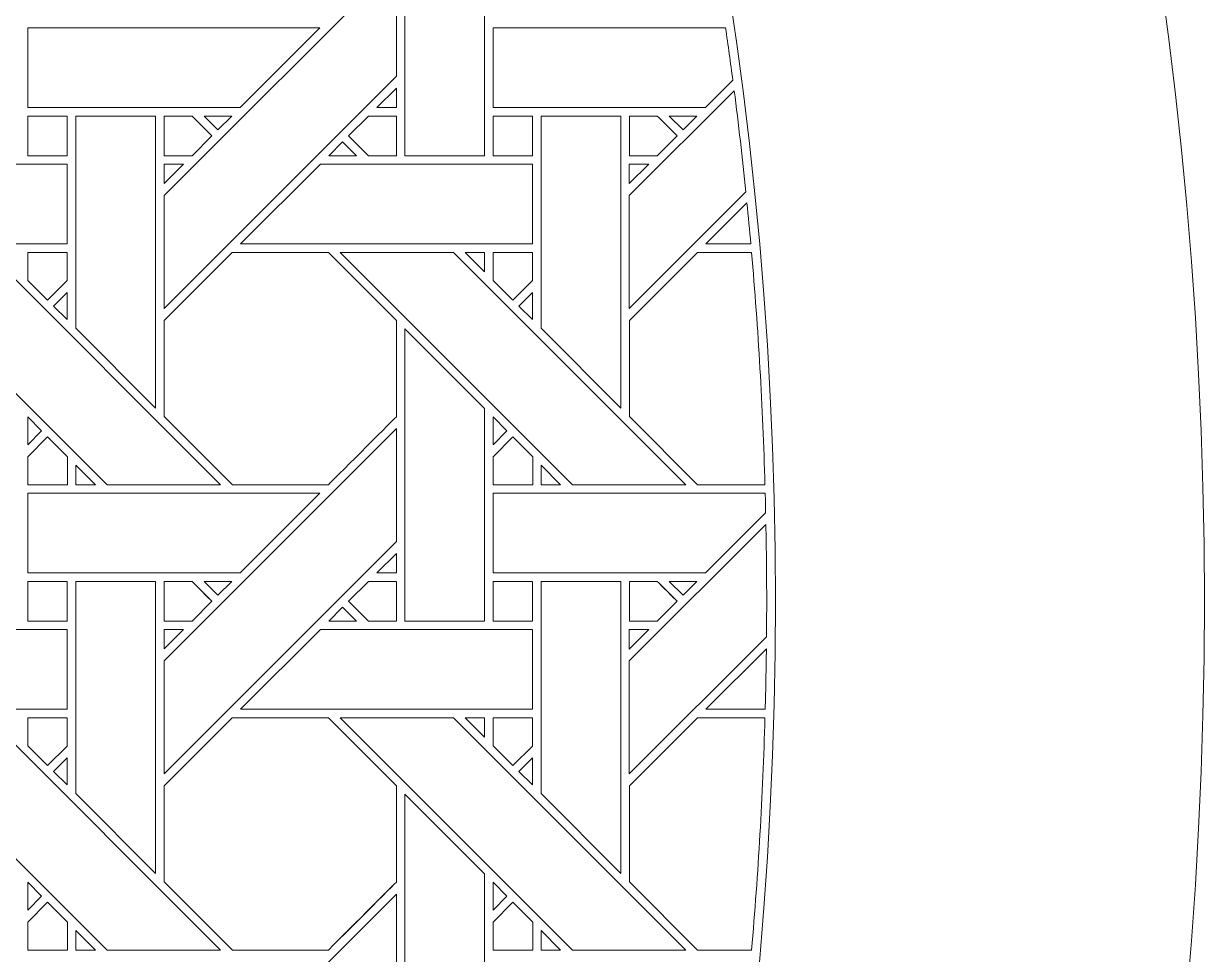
# Model space of a CAD drawing. Header units: inches. Extents: x 3.4 to 21.4, y 0.1 to 18.1.
# Drawn here: x 18.975 to 21.383, y 8.375 to 10.272 of the extents above; entities that cross this region are included whole.
import ezdxf

# ---------------------------------------------------------------- set-up
doc = ezdxf.new("R2010")
doc.units = ezdxf.units.IN
doc.header["$MEASUREMENT"] = 0
doc.layers.add('Design', color=7, linetype='Continuous', lineweight=0)

msp = doc.modelspace()

# ---------------------------------------------------------------- linework, layer by layer
at = {"layer": 'Design'}
for points, knots in [([(12.3829, 18.0948), (7.4123, 18.0948), (3.3829, 14.0653), (3.3829, 9.0948), (3.3829, 4.1242), (7.4123, 0.0948), (12.3829, 0.0948), (17.3534, 0.0948), (21.3829, 4.1242), (21.3829, 9.0948), (21.3829, 14.0653), (17.3534, 18.0948), (12.3829, 18.0948)], [0, 0, 0, 0, 1, 1, 1, 2, 2, 2, 3, 3, 3, 4, 4, 4, 4]), ([(12.3829, 17.2202), (7.8953, 17.2202), (4.2574, 13.5823), (4.2574, 9.0948), (4.2574, 4.6072), (7.8953, 0.9693), (12.3829, 0.9693), (16.8704, 0.9693), (20.5083, 4.6072), (20.5083, 9.0948), (20.5083, 13.5823), (16.8704, 17.2202), (12.3829, 17.2202)], [0, 0, 0, 0, 1, 1, 1, 2, 2, 2, 3, 3, 3, 4, 4, 4, 4]), ([(19.9151, 10.0031), (19.9151, 10.0031), (19.7523, 10.0031), (19.7523, 10.0031), (19.7523, 10.0031), (19.7523, 10.599), (19.7523, 10.599), (19.7523, 10.599), (19.9151, 10.4368), (19.9151, 10.4368), (19.9151, 10.4368), (19.9151, 10.0031), (19.9151, 10.0031)], [0, 0, 0, 0, 1, 1, 1, 2, 2, 2, 3, 3, 3, 4, 4, 4, 4]), ([(19.2615, 9.6917), (19.2615, 9.6917), (19.2615, 9.9218), (19.2615, 9.9218), (19.2615, 9.9218), (19.7352, 10.3954), (19.7352, 10.3954), (19.7352, 10.3954), (19.7352, 10.1654), (19.7352, 10.1654), (19.7352, 10.1654), (19.2615, 9.6917), (19.2615, 9.6917)], [0, 0, 0, 0, 1, 1, 1, 2, 2, 2, 3, 3, 3, 4, 4, 4, 4]), ([(18.9836, 10.1012), (18.9836, 10.1012), (18.9836, 10.2639), (18.9836, 10.2639), (18.9836, 10.2639), (19.5793, 10.2639), (19.5793, 10.2639), (19.5793, 10.2639), (19.4166, 10.1012), (19.4166, 10.1012), (19.4166, 10.1012), (18.9836, 10.1012), (18.9836, 10.1012)], [0, 0, 0, 0, 1, 1, 1, 2, 2, 2, 3, 3, 3, 4, 4, 4, 4]), ([(20.4212, 10.1571), (20.4212, 10.1571), (20.3653, 10.1012), (20.3653, 10.1012), (20.3653, 10.1012), (19.9324, 10.1012), (19.9324, 10.1012), (19.9324, 10.1012), (19.9324, 10.2639), (19.9324, 10.2639), (19.9324, 10.2639), (20.4065, 10.2639), (20.4065, 10.2639), (20.4116, 10.2284), (20.4166, 10.1928), (20.4212, 10.1571)], [0, 0, 0, 0, 1, 1, 1, 2, 2, 2, 3, 3, 3, 4, 4, 4, 5, 5, 5, 5]), ([(19.7352, 10.141), (19.7352, 10.141), (19.7352, 10.1012), (19.7352, 10.1012), (19.7352, 10.1012), (19.6954, 10.1012), (19.6954, 10.1012), (19.6954, 10.1012), (19.7352, 10.141), (19.7352, 10.141)], [0, 0, 0, 0, 1, 1, 1, 2, 2, 2, 3, 3, 3, 3]), ([(20.4479, 9.9294), (20.4479, 9.9294), (20.2102, 9.6917), (20.2102, 9.6917), (20.2102, 9.6917), (20.2102, 9.9218), (20.2102, 9.9218), (20.2102, 9.9218), (20.4241, 10.1357), (20.4241, 10.1357), (20.4329, 10.0671), (20.4408, 9.9984), (20.4479, 9.9294)], [0, 0, 0, 0, 1, 1, 1, 2, 2, 2, 3, 3, 3, 4, 4, 4, 4]), ([(19.0639, 10.0031), (19.0639, 10.0031), (18.9837, 10.0031), (18.9837, 10.0031), (18.9837, 10.0031), (18.9837, 10.0839), (18.9837, 10.0839), (18.9837, 10.0839), (19.0639, 10.0839), (19.0639, 10.0839), (19.0639, 10.0839), (19.0639, 10.0031), (19.0639, 10.0031)], [0, 0, 0, 0, 1, 1, 1, 2, 2, 2, 3, 3, 3, 4, 4, 4, 4]), ([(18.9837, 10.0031), (18.9837, 10.0031), (18.9837, 10.0839), (18.9837, 10.0839), (18.9837, 10.0839), (19.0639, 10.0839), (19.0639, 10.0839), (19.0639, 10.0839), (19.0639, 10.0031), (19.0639, 10.0031), (19.0639, 10.0031), (18.9837, 10.0031), (18.9837, 10.0031)], [0, 0, 0, 0, 1, 1, 1, 2, 2, 2, 3, 3, 3, 4, 4, 4, 4]), ([(19.2443, 9.4888), (19.2443, 9.4888), (19.0814, 9.6517), (19.0814, 9.6517), (19.0814, 9.6517), (19.0814, 10.0839), (19.0814, 10.0839), (19.0814, 10.0839), (19.2443, 10.0839), (19.2443, 10.0839), (19.2443, 10.0839), (19.2443, 9.4888), (19.2443, 9.4888)], [0, 0, 0, 0, 1, 1, 1, 2, 2, 2, 3, 3, 3, 4, 4, 4, 4]), ([(19.3186, 10.0839), (19.3237, 10.0788), (19.3545, 10.048), (19.3589, 10.0436), (19.3589, 10.0436), (19.3185, 10.0032), (19.3185, 10.0032), (19.3185, 10.0032), (19.2615, 10.0032), (19.2615, 10.0032), (19.2615, 10.0032), (19.2615, 10.0839), (19.2615, 10.0839), (19.2615, 10.0839), (19.3186, 10.0839), (19.3186, 10.0839)], [0, 0, 0, 0, 1, 1, 1, 2, 2, 2, 3, 3, 3, 4, 4, 4, 5, 5, 5, 5]), ([(19.2615, 10.0032), (19.2615, 10.0032), (19.2615, 10.0839), (19.2615, 10.0839), (19.2615, 10.0839), (19.3186, 10.0839), (19.3186, 10.0839), (19.3238, 10.0787), (19.3546, 10.0479), (19.3589, 10.0436), (19.3589, 10.0436), (19.3185, 10.0032), (19.3185, 10.0032), (19.3185, 10.0032), (19.2615, 10.0032), (19.2615, 10.0032)], [0, 0, 0, 0, 1, 1, 1, 2, 2, 2, 3, 3, 3, 4, 4, 4, 5, 5, 5, 5]), ([(19.3429, 10.0839), (19.3429, 10.0839), (19.3994, 10.0839), (19.3994, 10.0839), (19.3994, 10.0839), (19.3711, 10.0557), (19.3711, 10.0557), (19.3711, 10.0557), (19.3429, 10.0839), (19.3429, 10.0839)], [0, 0, 0, 0, 1, 1, 1, 2, 2, 2, 3, 3, 3, 3]), ([(19.6781, 10.0031), (19.6781, 10.0031), (19.6377, 10.0435), (19.6377, 10.0435), (19.6377, 10.0435), (19.6782, 10.084), (19.6782, 10.084), (19.6782, 10.084), (19.7352, 10.084), (19.7352, 10.084), (19.7352, 10.084), (19.7352, 10.0031), (19.7352, 10.0031), (19.7352, 10.0031), (19.6781, 10.0031), (19.6781, 10.0031)], [0, 0, 0, 0, 1, 1, 1, 2, 2, 2, 3, 3, 3, 4, 4, 4, 5, 5, 5, 5]), ([(19.6377, 10.0435), (19.6377, 10.0435), (19.6782, 10.084), (19.6782, 10.084), (19.6782, 10.084), (19.7352, 10.084), (19.7352, 10.084), (19.7352, 10.084), (19.7352, 10.0031), (19.7352, 10.0031), (19.7352, 10.0031), (19.6781, 10.0031), (19.6781, 10.0031), (19.6781, 10.0031), (19.6377, 10.0435), (19.6377, 10.0435)], [0, 0, 0, 0, 1, 1, 1, 2, 2, 2, 3, 3, 3, 4, 4, 4, 5, 5, 5, 5]), ([(19.9324, 10.0839), (19.9324, 10.0839), (20.0127, 10.0839), (20.0127, 10.0839), (20.0127, 10.0839), (20.0127, 10.0031), (20.0127, 10.0031), (20.0127, 10.0031), (19.9324, 10.0031), (19.9324, 10.0031), (19.9324, 10.0031), (19.9324, 10.0839), (19.9324, 10.0839)], [0, 0, 0, 0, 1, 1, 1, 2, 2, 2, 3, 3, 3, 4, 4, 4, 4]), ([(20.0127, 10.0031), (20.0127, 10.0031), (19.9324, 10.0031), (19.9324, 10.0031), (19.9324, 10.0031), (19.9324, 10.0839), (19.9324, 10.0839), (19.9324, 10.0839), (20.0127, 10.0839), (20.0127, 10.0839), (20.0127, 10.0839), (20.0127, 10.0031), (20.0127, 10.0031)], [0, 0, 0, 0, 1, 1, 1, 2, 2, 2, 3, 3, 3, 4, 4, 4, 4]), ([(20.0302, 9.6517), (20.0302, 9.6517), (20.0302, 10.0839), (20.0302, 10.0839), (20.0302, 10.0839), (20.1931, 10.0839), (20.1931, 10.0839), (20.1931, 10.0839), (20.1931, 9.4888), (20.1931, 9.4888), (20.1931, 9.4888), (20.0302, 9.6517), (20.0302, 9.6517)], [0, 0, 0, 0, 1, 1, 1, 2, 2, 2, 3, 3, 3, 4, 4, 4, 4]), ([(20.2103, 10.0839), (20.2103, 10.0839), (20.2673, 10.0839), (20.2673, 10.0839), (20.2725, 10.0788), (20.3032, 10.048), (20.3077, 10.0436), (20.3077, 10.0436), (20.2672, 10.0032), (20.2672, 10.0032), (20.2672, 10.0032), (20.2103, 10.0032), (20.2103, 10.0032), (20.2103, 10.0032), (20.2103, 10.0839), (20.2103, 10.0839)], [0, 0, 0, 0, 1, 1, 1, 2, 2, 2, 3, 3, 3, 4, 4, 4, 5, 5, 5, 5]), ([(20.3077, 10.0436), (20.3077, 10.0436), (20.2672, 10.0032), (20.2672, 10.0032), (20.2672, 10.0032), (20.2103, 10.0032), (20.2103, 10.0032), (20.2103, 10.0032), (20.2103, 10.0839), (20.2103, 10.0839), (20.2103, 10.0839), (20.2673, 10.0839), (20.2673, 10.0839), (20.2727, 10.0786), (20.3035, 10.0477), (20.3077, 10.0436)], [0, 0, 0, 0, 1, 1, 1, 2, 2, 2, 3, 3, 3, 4, 4, 4, 5, 5, 5, 5]), ([(20.2916, 10.0839), (20.2916, 10.0839), (20.3481, 10.0839), (20.3481, 10.0839), (20.3481, 10.0839), (20.3198, 10.0557), (20.3198, 10.0557), (20.3198, 10.0557), (20.2916, 10.0839), (20.2916, 10.0839)], [0, 0, 0, 0, 1, 1, 1, 2, 2, 2, 3, 3, 3, 3]), ([(19.6256, 10.0314), (19.6256, 10.0314), (19.6538, 10.0031), (19.6538, 10.0031), (19.6538, 10.0031), (19.5973, 10.0031), (19.5973, 10.0031), (19.5973, 10.0031), (19.6256, 10.0314), (19.6256, 10.0314)], [0, 0, 0, 0, 1, 1, 1, 2, 2, 2, 3, 3, 3, 3]), ([(19.0639, 9.986), (19.0639, 9.986), (19.0639, 9.8232), (19.0639, 9.8232), (19.0639, 9.8232), (18.4686, 9.8232), (18.4686, 9.8232), (18.4686, 9.8232), (18.6314, 9.986), (18.6314, 9.986), (18.6314, 9.986), (19.0639, 9.986), (19.0639, 9.986)], [0, 0, 0, 0, 1, 1, 1, 2, 2, 2, 3, 3, 3, 4, 4, 4, 4]), ([(19.3013, 9.986), (19.3013, 9.986), (19.2615, 9.9462), (19.2615, 9.9462), (19.2615, 9.9462), (19.2615, 9.986), (19.2615, 9.986), (19.2615, 9.986), (19.3013, 9.986), (19.3013, 9.986)], [0, 0, 0, 0, 1, 1, 1, 2, 2, 2, 3, 3, 3, 3]), ([(20.0126, 9.986), (20.0126, 9.986), (20.0126, 9.8232), (20.0126, 9.8232), (20.0126, 9.8232), (19.4173, 9.8232), (19.4173, 9.8232), (19.4173, 9.8232), (19.5802, 9.986), (19.5802, 9.986), (19.5802, 9.986), (20.0126, 9.986), (20.0126, 9.986)], [0, 0, 0, 0, 1, 1, 1, 2, 2, 2, 3, 3, 3, 4, 4, 4, 4]), ([(20.2501, 9.986), (20.2501, 9.986), (20.2102, 9.9462), (20.2102, 9.9462), (20.2102, 9.9462), (20.2102, 9.986), (20.2102, 9.986), (20.2102, 9.986), (20.2501, 9.986), (20.2501, 9.986)], [0, 0, 0, 0, 1, 1, 1, 2, 2, 2, 3, 3, 3, 3]), ([(20.458, 9.8232), (20.458, 9.8232), (20.3661, 9.8232), (20.3661, 9.8232), (20.3661, 9.8232), (20.45, 9.9072), (20.45, 9.9072), (20.4528, 9.8792), (20.4555, 9.8512), (20.458, 9.8232)], [0, 0, 0, 0, 1, 1, 1, 2, 2, 2, 3, 3, 3, 3]), ([(19.1455, 9.3324), (19.1455, 9.3324), (18.6719, 9.8061), (18.6719, 9.8061), (18.6719, 9.8061), (18.9029, 9.8061), (18.9029, 9.8061), (18.9029, 9.8061), (19.3765, 9.3324), (19.3765, 9.3324), (19.3765, 9.3324), (19.1455, 9.3324), (19.1455, 9.3324)], [0, 0, 0, 0, 1, 1, 1, 2, 2, 2, 3, 3, 3, 4, 4, 4, 4]), ([(19.0639, 9.8061), (19.0639, 9.8061), (19.0639, 9.7485), (19.0639, 9.7485), (19.0639, 9.7485), (19.024, 9.7085), (19.024, 9.7085), (19.024, 9.7085), (18.9837, 9.7489), (18.9837, 9.7489), (18.9837, 9.7489), (18.9837, 9.8061), (18.9837, 9.8061), (18.9837, 9.8061), (19.0639, 9.8061), (19.0639, 9.8061)], [0, 0, 0, 0, 1, 1, 1, 2, 2, 2, 3, 3, 3, 4, 4, 4, 5, 5, 5, 5]), ([(19.024, 9.7085), (19.024, 9.7085), (18.9837, 9.7489), (18.9837, 9.7489), (18.9837, 9.7489), (18.9837, 9.8061), (18.9837, 9.8061), (18.9837, 9.8061), (19.0639, 9.8061), (19.0639, 9.8061), (19.0639, 9.8061), (19.0639, 9.7485), (19.0639, 9.7485), (19.0639, 9.7485), (19.024, 9.7085), (19.024, 9.7085)], [0, 0, 0, 0, 1, 1, 1, 2, 2, 2, 3, 3, 3, 4, 4, 4, 5, 5, 5, 5]), ([(19.4002, 9.8061), (19.4002, 9.8061), (19.5965, 9.8061), (19.5965, 9.8061), (19.5965, 9.8061), (19.7352, 9.6673), (19.7352, 9.6673), (19.7352, 9.6673), (19.7352, 9.4711), (19.7352, 9.4711), (19.7174, 9.4532), (19.6055, 9.3414), (19.5965, 9.3324), (19.5965, 9.3324), (19.4008, 9.3324), (19.4008, 9.3324), (19.4008, 9.3324), (19.2615, 9.4717), (19.2615, 9.4717), (19.2615, 9.4717), (19.2615, 9.6673), (19.2615, 9.6673), (19.2615, 9.6673), (19.4002, 9.8061), (19.4002, 9.8061)], [0, 0, 0, 0, 1, 1, 1, 2, 2, 2, 3, 3, 3, 4, 4, 4, 5, 5, 5, 6, 6, 6, 7, 7, 7, 8, 8, 8, 8]), ([(19.7352, 9.4711), (19.7174, 9.4532), (19.6055, 9.3414), (19.5965, 9.3324), (19.5965, 9.3324), (19.4008, 9.3324), (19.4008, 9.3324), (19.4008, 9.3324), (19.2615, 9.4717), (19.2615, 9.4717), (19.2615, 9.4717), (19.2615, 9.6673), (19.2615, 9.6673), (19.2615, 9.6673), (19.4002, 9.8061), (19.4002, 9.8061), (19.4002, 9.8061), (19.5965, 9.8061), (19.5965, 9.8061), (19.5965, 9.8061), (19.7352, 9.6673), (19.7352, 9.6673), (19.7352, 9.6673), (19.7352, 9.4711), (19.7352, 9.4711)], [0, 0, 0, 0, 1, 1, 1, 2, 2, 2, 3, 3, 3, 4, 4, 4, 5, 5, 5, 6, 6, 6, 7, 7, 7, 8, 8, 8, 8]), ([(20.3252, 9.3324), (20.3252, 9.3324), (20.0942, 9.3324), (20.0942, 9.3324), (20.0942, 9.3324), (19.6206, 9.8061), (19.6206, 9.8061), (19.6206, 9.8061), (19.8516, 9.8061), (19.8516, 9.8061), (19.8516, 9.8061), (20.3252, 9.3324), (20.3252, 9.3324)], [0, 0, 0, 0, 1, 1, 1, 2, 2, 2, 3, 3, 3, 4, 4, 4, 4]), ([(19.8757, 9.8061), (19.8757, 9.8061), (19.9151, 9.8061), (19.9151, 9.8061), (19.9151, 9.8061), (19.9151, 9.7662), (19.9151, 9.7662), (19.9151, 9.7662), (19.8757, 9.8061), (19.8757, 9.8061)], [0, 0, 0, 0, 1, 1, 1, 2, 2, 2, 3, 3, 3, 3]), ([(20.0127, 9.8061), (20.0127, 9.8061), (20.0127, 9.7485), (20.0127, 9.7485), (20.0127, 9.7485), (19.9727, 9.7085), (19.9727, 9.7085), (19.9727, 9.7085), (19.9324, 9.7489), (19.9324, 9.7489), (19.9324, 9.7489), (19.9324, 9.8061), (19.9324, 9.8061), (19.9324, 9.8061), (20.0127, 9.8061), (20.0127, 9.8061)], [0, 0, 0, 0, 1, 1, 1, 2, 2, 2, 3, 3, 3, 4, 4, 4, 5, 5, 5, 5]), ([(19.9727, 9.7085), (19.9727, 9.7085), (19.9324, 9.7489), (19.9324, 9.7489), (19.9324, 9.7489), (19.9324, 9.8061), (19.9324, 9.8061), (19.9324, 9.8061), (20.0127, 9.8061), (20.0127, 9.8061), (20.0127, 9.8061), (20.0127, 9.7485), (20.0127, 9.7485), (20.0127, 9.7485), (19.9727, 9.7085), (19.9727, 9.7085)], [0, 0, 0, 0, 1, 1, 1, 2, 2, 2, 3, 3, 3, 4, 4, 4, 5, 5, 5, 5]), ([(20.3495, 9.3324), (20.3495, 9.3324), (20.2103, 9.4717), (20.2103, 9.4717), (20.2103, 9.4717), (20.2103, 9.6673), (20.2103, 9.6673), (20.2103, 9.6673), (20.349, 9.8061), (20.349, 9.8061), (20.349, 9.8061), (20.4595, 9.8061), (20.4595, 9.8061), (20.4731, 9.6494), (20.4822, 9.4915), (20.4868, 9.3324), (20.4868, 9.3324), (20.3495, 9.3324), (20.3495, 9.3324)], [0, 0, 0, 0, 1, 1, 1, 2, 2, 2, 3, 3, 3, 4, 4, 4, 5, 5, 5, 6, 6, 6, 6]), ([(20.4868, 9.3324), (20.4868, 9.3324), (20.3495, 9.3324), (20.3495, 9.3324), (20.3495, 9.3324), (20.2103, 9.4717), (20.2103, 9.4717), (20.2103, 9.4717), (20.2103, 9.6673), (20.2103, 9.6673), (20.2103, 9.6673), (20.349, 9.8061), (20.349, 9.8061), (20.349, 9.8061), (20.4595, 9.8061), (20.4595, 9.8061), (20.4731, 9.6494), (20.4822, 9.4915), (20.4868, 9.3324)], [0, 0, 0, 0, 1, 1, 1, 2, 2, 2, 3, 3, 3, 4, 4, 4, 5, 5, 5, 6, 6, 6, 6]), ([(19.0639, 9.7242), (19.0639, 9.7242), (19.0639, 9.6691), (19.0639, 9.6691), (19.0639, 9.6691), (19.0361, 9.6964), (19.0361, 9.6964), (19.0361, 9.6964), (19.0639, 9.7242), (19.0639, 9.7242)], [0, 0, 0, 0, 1, 1, 1, 2, 2, 2, 3, 3, 3, 3]), ([(20.0126, 9.7242), (20.0126, 9.7242), (20.0126, 9.6691), (20.0126, 9.6691), (20.0126, 9.6691), (19.9848, 9.6964), (19.9848, 9.6964), (19.9848, 9.6964), (20.0126, 9.7242), (20.0126, 9.7242)], [0, 0, 0, 0, 1, 1, 1, 2, 2, 2, 3, 3, 3, 3]), ([(19.9151, 9.0544), (19.9151, 9.0544), (19.7523, 9.0544), (19.7523, 9.0544), (19.7523, 9.0544), (19.7523, 9.6503), (19.7523, 9.6503), (19.7523, 9.6503), (19.9151, 9.4881), (19.9151, 9.4881), (19.9151, 9.4881), (19.9151, 9.0544), (19.9151, 9.0544)], [0, 0, 0, 0, 1, 1, 1, 2, 2, 2, 3, 3, 3, 4, 4, 4, 4]), ([(18.9836, 9.4138), (18.9836, 9.4138), (18.9836, 9.4706), (18.9836, 9.4706), (18.9836, 9.4706), (19.0118, 9.442), (19.0118, 9.442), (19.0118, 9.442), (18.9836, 9.4138), (18.9836, 9.4138)], [0, 0, 0, 0, 1, 1, 1, 2, 2, 2, 3, 3, 3, 3]), ([(19.9324, 9.4138), (19.9324, 9.4138), (19.9324, 9.4706), (19.9324, 9.4706), (19.9324, 9.4706), (19.9605, 9.442), (19.9605, 9.442), (19.9605, 9.442), (19.9324, 9.4138), (19.9324, 9.4138)], [0, 0, 0, 0, 1, 1, 1, 2, 2, 2, 3, 3, 3, 3]), ([(19.2615, 8.9731), (19.2615, 8.9731), (19.7352, 9.4467), (19.7352, 9.4467), (19.7352, 9.4467), (19.7352, 9.2166), (19.7352, 9.2166), (19.7352, 9.2166), (19.2615, 8.743), (19.2615, 8.743), (19.2615, 8.743), (19.2615, 8.9731), (19.2615, 8.9731)], [0, 0, 0, 0, 1, 1, 1, 2, 2, 2, 3, 3, 3, 4, 4, 4, 4]), ([(18.9837, 9.3322), (18.9837, 9.3322), (18.9837, 9.3895), (18.9837, 9.3895), (18.9837, 9.3895), (19.024, 9.4298), (19.024, 9.4298), (19.024, 9.4298), (19.0643, 9.3895), (19.0643, 9.3895), (19.0643, 9.3895), (19.0643, 9.3322), (19.0643, 9.3322), (19.0643, 9.3322), (18.9837, 9.3322), (18.9837, 9.3322)], [0, 0, 0, 0, 1, 1, 1, 2, 2, 2, 3, 3, 3, 4, 4, 4, 5, 5, 5, 5]), ([(19.024, 9.4298), (19.024, 9.4298), (19.0643, 9.3895), (19.0643, 9.3895), (19.0643, 9.3895), (19.0643, 9.3322), (19.0643, 9.3322), (19.0643, 9.3322), (18.9837, 9.3322), (18.9837, 9.3322), (18.9837, 9.3322), (18.9837, 9.3895), (18.9837, 9.3895), (18.9837, 9.3895), (19.024, 9.4298), (19.024, 9.4298)], [0, 0, 0, 0, 1, 1, 1, 2, 2, 2, 3, 3, 3, 4, 4, 4, 5, 5, 5, 5]), ([(19.9324, 9.3322), (19.9324, 9.3322), (19.9324, 9.3895), (19.9324, 9.3895), (19.9324, 9.3895), (19.9727, 9.4298), (19.9727, 9.4298), (19.9727, 9.4298), (20.0131, 9.3895), (20.0131, 9.3895), (20.0131, 9.3895), (20.0131, 9.3322), (20.0131, 9.3322), (20.0131, 9.3322), (19.9324, 9.3322), (19.9324, 9.3322)], [0, 0, 0, 0, 1, 1, 1, 2, 2, 2, 3, 3, 3, 4, 4, 4, 5, 5, 5, 5]), ([(19.9324, 9.3895), (19.9324, 9.3895), (19.9727, 9.4298), (19.9727, 9.4298), (19.9727, 9.4298), (20.0131, 9.3895), (20.0131, 9.3895), (20.0131, 9.3895), (20.0131, 9.3322), (20.0131, 9.3322), (20.0131, 9.3322), (19.9324, 9.3322), (19.9324, 9.3322), (19.9324, 9.3322), (19.9324, 9.3895), (19.9324, 9.3895)], [0, 0, 0, 0, 1, 1, 1, 2, 2, 2, 3, 3, 3, 4, 4, 4, 5, 5, 5, 5]), ([(19.0815, 9.3324), (19.0815, 9.3324), (19.0815, 9.3722), (19.0815, 9.3722), (19.0815, 9.3722), (19.1213, 9.3324), (19.1213, 9.3324), (19.1213, 9.3324), (19.0815, 9.3324), (19.0815, 9.3324)], [0, 0, 0, 0, 1, 1, 1, 2, 2, 2, 3, 3, 3, 3]), ([(20.07, 9.3324), (20.07, 9.3324), (20.0303, 9.3324), (20.0303, 9.3324), (20.0303, 9.3324), (20.0303, 9.3722), (20.0303, 9.3722), (20.0303, 9.3722), (20.07, 9.3324), (20.07, 9.3324)], [0, 0, 0, 0, 1, 1, 1, 2, 2, 2, 3, 3, 3, 3]), ([(18.9836, 9.1525), (18.9836, 9.1525), (18.9836, 9.3152), (18.9836, 9.3152), (18.9836, 9.3152), (19.5793, 9.3152), (19.5793, 9.3152), (19.5793, 9.3152), (19.4166, 9.1525), (19.4166, 9.1525), (19.4166, 9.1525), (18.9836, 9.1525), (18.9836, 9.1525)], [0, 0, 0, 0, 1, 1, 1, 2, 2, 2, 3, 3, 3, 4, 4, 4, 4]), ([(20.4882, 9.2753), (20.4882, 9.2753), (20.3653, 9.1525), (20.3653, 9.1525), (20.3653, 9.1525), (19.9324, 9.1525), (19.9324, 9.1525), (19.9324, 9.1525), (19.9324, 9.3152), (19.9324, 9.3152), (19.9324, 9.3152), (20.4873, 9.3152), (20.4873, 9.3152), (20.4877, 9.3019), (20.4879, 9.2886), (20.4882, 9.2753)], [0, 0, 0, 0, 1, 1, 1, 2, 2, 2, 3, 3, 3, 4, 4, 4, 5, 5, 5, 5]), ([(20.2102, 8.743), (20.2102, 8.743), (20.2102, 8.9731), (20.2102, 8.9731), (20.2102, 8.9731), (20.4887, 9.2515), (20.4887, 9.2515), (20.4897, 9.1994), (20.4903, 9.1471), (20.4903, 9.0948), (20.4903, 9.0707), (20.4901, 9.0467), (20.4899, 9.0226), (20.4899, 9.0226), (20.2102, 8.743), (20.2102, 8.743)], [0, 0, 0, 0, 1, 1, 1, 2, 2, 2, 3, 3, 3, 4, 4, 4, 5, 5, 5, 5]), ([(19.7352, 9.1923), (19.7352, 9.1923), (19.7352, 9.1525), (19.7352, 9.1525), (19.7352, 9.1525), (19.6954, 9.1525), (19.6954, 9.1525), (19.6954, 9.1525), (19.7352, 9.1923), (19.7352, 9.1923)], [0, 0, 0, 0, 1, 1, 1, 2, 2, 2, 3, 3, 3, 3]), ([(19.0639, 9.0544), (19.0639, 9.0544), (18.9837, 9.0544), (18.9837, 9.0544), (18.9837, 9.0544), (18.9837, 9.1352), (18.9837, 9.1352), (18.9837, 9.1352), (19.0639, 9.1352), (19.0639, 9.1352), (19.0639, 9.1352), (19.0639, 9.0544), (19.0639, 9.0544)], [0, 0, 0, 0, 1, 1, 1, 2, 2, 2, 3, 3, 3, 4, 4, 4, 4]), ([(18.9837, 9.0544), (18.9837, 9.0544), (18.9837, 9.1352), (18.9837, 9.1352), (18.9837, 9.1352), (19.0639, 9.1352), (19.0639, 9.1352), (19.0639, 9.1352), (19.0639, 9.0544), (19.0639, 9.0544), (19.0639, 9.0544), (18.9837, 9.0544), (18.9837, 9.0544)], [0, 0, 0, 0, 1, 1, 1, 2, 2, 2, 3, 3, 3, 4, 4, 4, 4]), ([(19.2443, 9.1352), (19.2443, 9.1352), (19.2443, 8.5401), (19.2443, 8.5401), (19.2443, 8.5401), (19.0814, 8.703), (19.0814, 8.703), (19.0814, 8.703), (19.0814, 9.1352), (19.0814, 9.1352), (19.0814, 9.1352), (19.2443, 9.1352), (19.2443, 9.1352)], [0, 0, 0, 0, 1, 1, 1, 2, 2, 2, 3, 3, 3, 4, 4, 4, 4]), ([(19.3186, 9.1352), (19.3237, 9.1301), (19.3545, 9.0993), (19.3589, 9.0948), (19.3589, 9.0948), (19.3185, 9.0544), (19.3185, 9.0544), (19.3185, 9.0544), (19.2615, 9.0544), (19.2615, 9.0544), (19.2615, 9.0544), (19.2615, 9.1352), (19.2615, 9.1352), (19.2615, 9.1352), (19.3186, 9.1352), (19.3186, 9.1352)], [0, 0, 0, 0, 1, 1, 1, 2, 2, 2, 3, 3, 3, 4, 4, 4, 5, 5, 5, 5]), ([(19.2615, 9.0544), (19.2615, 9.0544), (19.2615, 9.1352), (19.2615, 9.1352), (19.2615, 9.1352), (19.3186, 9.1352), (19.3186, 9.1352), (19.324, 9.1299), (19.3548, 9.099), (19.3589, 9.0948), (19.3589, 9.0948), (19.3185, 9.0544), (19.3185, 9.0544), (19.3185, 9.0544), (19.2615, 9.0544), (19.2615, 9.0544)], [0, 0, 0, 0, 1, 1, 1, 2, 2, 2, 3, 3, 3, 4, 4, 4, 5, 5, 5, 5]), ([(19.3429, 9.1352), (19.3429, 9.1352), (19.3994, 9.1352), (19.3994, 9.1352), (19.3994, 9.1352), (19.3711, 9.107), (19.3711, 9.107), (19.3711, 9.107), (19.3429, 9.1352), (19.3429, 9.1352)], [0, 0, 0, 0, 1, 1, 1, 2, 2, 2, 3, 3, 3, 3]), ([(19.6781, 9.0544), (19.6781, 9.0544), (19.6377, 9.0948), (19.6377, 9.0948), (19.6377, 9.0948), (19.6782, 9.1352), (19.6782, 9.1352), (19.6782, 9.1352), (19.7352, 9.1352), (19.7352, 9.1352), (19.7352, 9.1352), (19.7352, 9.0544), (19.7352, 9.0544), (19.7352, 9.0544), (19.6781, 9.0544), (19.6781, 9.0544)], [0, 0, 0, 0, 1, 1, 1, 2, 2, 2, 3, 3, 3, 4, 4, 4, 5, 5, 5, 5]), ([(19.6377, 9.0948), (19.6377, 9.0948), (19.6782, 9.1352), (19.6782, 9.1352), (19.6782, 9.1352), (19.7352, 9.1352), (19.7352, 9.1352), (19.7352, 9.1352), (19.7352, 9.0544), (19.7352, 9.0544), (19.7352, 9.0544), (19.6781, 9.0544), (19.6781, 9.0544), (19.6781, 9.0544), (19.6377, 9.0948), (19.6377, 9.0948)], [0, 0, 0, 0, 1, 1, 1, 2, 2, 2, 3, 3, 3, 4, 4, 4, 5, 5, 5, 5]), ([(19.9324, 9.1352), (19.9324, 9.1352), (20.0127, 9.1352), (20.0127, 9.1352), (20.0127, 9.1352), (20.0127, 9.0544), (20.0127, 9.0544), (20.0127, 9.0544), (19.9324, 9.0544), (19.9324, 9.0544), (19.9324, 9.0544), (19.9324, 9.1352), (19.9324, 9.1352)], [0, 0, 0, 0, 1, 1, 1, 2, 2, 2, 3, 3, 3, 4, 4, 4, 4]), ([(19.9324, 9.0544), (19.9324, 9.0544), (19.9324, 9.1352), (19.9324, 9.1352), (19.9324, 9.1352), (20.0127, 9.1352), (20.0127, 9.1352), (20.0127, 9.1352), (20.0127, 9.0544), (20.0127, 9.0544), (20.0127, 9.0544), (19.9324, 9.0544), (19.9324, 9.0544)], [0, 0, 0, 0, 1, 1, 1, 2, 2, 2, 3, 3, 3, 4, 4, 4, 4]), ([(20.1931, 8.5401), (20.1931, 8.5401), (20.0302, 8.703), (20.0302, 8.703), (20.0302, 8.703), (20.0302, 9.1352), (20.0302, 9.1352), (20.0302, 9.1352), (20.1931, 9.1352), (20.1931, 9.1352), (20.1931, 9.1352), (20.1931, 8.5401), (20.1931, 8.5401)], [0, 0, 0, 0, 1, 1, 1, 2, 2, 2, 3, 3, 3, 4, 4, 4, 4]), ([(20.2103, 9.1352), (20.2103, 9.1352), (20.2673, 9.1352), (20.2673, 9.1352), (20.2725, 9.1301), (20.3032, 9.0993), (20.3077, 9.0948), (20.3077, 9.0948), (20.2672, 9.0544), (20.2672, 9.0544), (20.2672, 9.0544), (20.2103, 9.0544), (20.2103, 9.0544), (20.2103, 9.0544), (20.2103, 9.1352), (20.2103, 9.1352)], [0, 0, 0, 0, 1, 1, 1, 2, 2, 2, 3, 3, 3, 4, 4, 4, 5, 5, 5, 5]), ([(20.2103, 9.0544), (20.2103, 9.0544), (20.2103, 9.1352), (20.2103, 9.1352), (20.2103, 9.1352), (20.2673, 9.1352), (20.2673, 9.1352), (20.2728, 9.1298), (20.3036, 9.0989), (20.3077, 9.0948), (20.3077, 9.0948), (20.2672, 9.0544), (20.2672, 9.0544), (20.2672, 9.0544), (20.2103, 9.0544), (20.2103, 9.0544)], [0, 0, 0, 0, 1, 1, 1, 2, 2, 2, 3, 3, 3, 4, 4, 4, 5, 5, 5, 5]), ([(20.2916, 9.1352), (20.2916, 9.1352), (20.3481, 9.1352), (20.3481, 9.1352), (20.3481, 9.1352), (20.3198, 9.107), (20.3198, 9.107), (20.3198, 9.107), (20.2916, 9.1352), (20.2916, 9.1352)], [0, 0, 0, 0, 1, 1, 1, 2, 2, 2, 3, 3, 3, 3]), ([(19.6256, 9.0827), (19.6256, 9.0827), (19.6538, 9.0544), (19.6538, 9.0544), (19.6538, 9.0544), (19.5973, 9.0544), (19.5973, 9.0544), (19.5973, 9.0544), (19.6256, 9.0827), (19.6256, 9.0827)], [0, 0, 0, 0, 1, 1, 1, 2, 2, 2, 3, 3, 3, 3]), ([(18.4686, 8.8745), (18.4686, 8.8745), (18.6314, 9.0373), (18.6314, 9.0373), (18.6314, 9.0373), (19.0639, 9.0373), (19.0639, 9.0373), (19.0639, 9.0373), (19.0639, 8.8745), (19.0639, 8.8745), (19.0639, 8.8745), (18.4686, 8.8745), (18.4686, 8.8745)], [0, 0, 0, 0, 1, 1, 1, 2, 2, 2, 3, 3, 3, 4, 4, 4, 4]), ([(19.3013, 9.0373), (19.3013, 9.0373), (19.2615, 8.9975), (19.2615, 8.9975), (19.2615, 8.9975), (19.2615, 9.0373), (19.2615, 9.0373), (19.2615, 9.0373), (19.3013, 9.0373), (19.3013, 9.0373)], [0, 0, 0, 0, 1, 1, 1, 2, 2, 2, 3, 3, 3, 3]), ([(20.0126, 9.0373), (20.0126, 9.0373), (20.0126, 8.8745), (20.0126, 8.8745), (20.0126, 8.8745), (19.4173, 8.8745), (19.4173, 8.8745), (19.4173, 8.8745), (19.5802, 9.0373), (19.5802, 9.0373), (19.5802, 9.0373), (20.0126, 9.0373), (20.0126, 9.0373)], [0, 0, 0, 0, 1, 1, 1, 2, 2, 2, 3, 3, 3, 4, 4, 4, 4]), ([(20.2501, 9.0373), (20.2501, 9.0373), (20.2102, 8.9974), (20.2102, 8.9974), (20.2102, 8.9974), (20.2102, 9.0373), (20.2102, 9.0373), (20.2102, 9.0373), (20.2501, 9.0373), (20.2501, 9.0373)], [0, 0, 0, 0, 1, 1, 1, 2, 2, 2, 3, 3, 3, 3]), ([(20.4873, 8.8745), (20.4873, 8.8745), (20.3661, 8.8745), (20.3661, 8.8745), (20.3661, 8.8745), (20.4897, 8.9981), (20.4897, 8.9981), (20.4892, 8.9568), (20.4884, 8.9156), (20.4873, 8.8745)], [0, 0, 0, 0, 1, 1, 1, 2, 2, 2, 3, 3, 3, 3]), ([(19.1455, 8.3837), (19.1455, 8.3837), (18.6719, 8.8573), (18.6719, 8.8573), (18.6719, 8.8573), (18.9029, 8.8573), (18.9029, 8.8573), (18.9029, 8.8573), (19.3765, 8.3837), (19.3765, 8.3837), (19.3765, 8.3837), (19.1455, 8.3837), (19.1455, 8.3837)], [0, 0, 0, 0, 1, 1, 1, 2, 2, 2, 3, 3, 3, 4, 4, 4, 4]), ([(19.0639, 8.8573), (19.0639, 8.8573), (19.0639, 8.7997), (19.0639, 8.7997), (19.0639, 8.7997), (19.024, 8.7598), (19.024, 8.7598), (19.024, 8.7598), (18.9837, 8.8001), (18.9837, 8.8001), (18.9837, 8.8001), (18.9837, 8.8573), (18.9837, 8.8573), (18.9837, 8.8573), (19.0639, 8.8573), (19.0639, 8.8573)], [0, 0, 0, 0, 1, 1, 1, 2, 2, 2, 3, 3, 3, 4, 4, 4, 5, 5, 5, 5]), ([(19.024, 8.7598), (19.024, 8.7598), (18.9837, 8.8001), (18.9837, 8.8001), (18.9837, 8.8001), (18.9837, 8.8573), (18.9837, 8.8573), (18.9837, 8.8573), (19.0639, 8.8573), (19.0639, 8.8573), (19.0639, 8.8573), (19.0639, 8.7997), (19.0639, 8.7997), (19.0639, 8.7997), (19.024, 8.7598), (19.024, 8.7598)], [0, 0, 0, 0, 1, 1, 1, 2, 2, 2, 3, 3, 3, 4, 4, 4, 5, 5, 5, 5]), ([(19.4002, 8.8573), (19.4002, 8.8573), (19.5965, 8.8573), (19.5965, 8.8573), (19.5965, 8.8573), (19.7352, 8.7186), (19.7352, 8.7186), (19.7352, 8.7186), (19.7352, 8.5224), (19.7352, 8.5224), (19.7174, 8.5045), (19.6055, 8.3927), (19.5965, 8.3837), (19.5965, 8.3837), (19.4008, 8.3837), (19.4008, 8.3837), (19.4008, 8.3837), (19.2615, 8.5229), (19.2615, 8.5229), (19.2615, 8.5229), (19.2615, 8.7186), (19.2615, 8.7186), (19.2615, 8.7186), (19.4002, 8.8573), (19.4002, 8.8573)], [0, 0, 0, 0, 1, 1, 1, 2, 2, 2, 3, 3, 3, 4, 4, 4, 5, 5, 5, 6, 6, 6, 7, 7, 7, 8, 8, 8, 8]), ([(19.7352, 8.5224), (19.7171, 8.5042), (19.6053, 8.3925), (19.5965, 8.3837), (19.5965, 8.3837), (19.4008, 8.3837), (19.4008, 8.3837), (19.4008, 8.3837), (19.2615, 8.5229), (19.2615, 8.5229), (19.2615, 8.5229), (19.2615, 8.7186), (19.2615, 8.7186), (19.2615, 8.7186), (19.4002, 8.8573), (19.4002, 8.8573), (19.4002, 8.8573), (19.5965, 8.8573), (19.5965, 8.8573), (19.5965, 8.8573), (19.7352, 8.7186), (19.7352, 8.7186), (19.7352, 8.7186), (19.7352, 8.5224), (19.7352, 8.5224)], [0, 0, 0, 0, 1, 1, 1, 2, 2, 2, 3, 3, 3, 4, 4, 4, 5, 5, 5, 6, 6, 6, 7, 7, 7, 8, 8, 8, 8]), ([(19.6206, 8.8573), (19.6206, 8.8573), (19.8516, 8.8573), (19.8516, 8.8573), (19.8516, 8.8573), (20.3252, 8.3837), (20.3252, 8.3837), (20.3252, 8.3837), (20.0942, 8.3837), (20.0942, 8.3837), (20.0942, 8.3837), (19.6206, 8.8573), (19.6206, 8.8573)], [0, 0, 0, 0, 1, 1, 1, 2, 2, 2, 3, 3, 3, 4, 4, 4, 4]), ([(19.9151, 8.8573), (19.9151, 8.8573), (19.9151, 8.8175), (19.9151, 8.8175), (19.9151, 8.8175), (19.8757, 8.8573), (19.8757, 8.8573), (19.8757, 8.8573), (19.9151, 8.8573), (19.9151, 8.8573)], [0, 0, 0, 0, 1, 1, 1, 2, 2, 2, 3, 3, 3, 3]), ([(20.0127, 8.8573), (20.0127, 8.8573), (20.0127, 8.7997), (20.0127, 8.7997), (20.0127, 8.7997), (19.9727, 8.7598), (19.9727, 8.7598), (19.9727, 8.7598), (19.9324, 8.8001), (19.9324, 8.8001), (19.9324, 8.8001), (19.9324, 8.8573), (19.9324, 8.8573), (19.9324, 8.8573), (20.0127, 8.8573), (20.0127, 8.8573)], [0, 0, 0, 0, 1, 1, 1, 2, 2, 2, 3, 3, 3, 4, 4, 4, 5, 5, 5, 5]), ([(19.9727, 8.7598), (19.9727, 8.7598), (19.9324, 8.8001), (19.9324, 8.8001), (19.9324, 8.8001), (19.9324, 8.8573), (19.9324, 8.8573), (19.9324, 8.8573), (20.0127, 8.8573), (20.0127, 8.8573), (20.0127, 8.8573), (20.0127, 8.7997), (20.0127, 8.7997), (20.0127, 8.7997), (19.9727, 8.7598), (19.9727, 8.7598)], [0, 0, 0, 0, 1, 1, 1, 2, 2, 2, 3, 3, 3, 4, 4, 4, 5, 5, 5, 5]), ([(20.3495, 8.3837), (20.3495, 8.3837), (20.2103, 8.5229), (20.2103, 8.5229), (20.2103, 8.5229), (20.2103, 8.7186), (20.2103, 8.7186), (20.2103, 8.7186), (20.349, 8.8573), (20.349, 8.8573), (20.349, 8.8573), (20.4868, 8.8573), (20.4868, 8.8573), (20.4822, 8.6983), (20.4731, 8.5403), (20.4595, 8.3837), (20.4595, 8.3837), (20.3495, 8.3837), (20.3495, 8.3837)], [0, 0, 0, 0, 1, 1, 1, 2, 2, 2, 3, 3, 3, 4, 4, 4, 5, 5, 5, 6, 6, 6, 6]), ([(20.4595, 8.3837), (20.4595, 8.3837), (20.3495, 8.3837), (20.3495, 8.3837), (20.3495, 8.3837), (20.2103, 8.5229), (20.2103, 8.5229), (20.2103, 8.5229), (20.2103, 8.7186), (20.2103, 8.7186), (20.2103, 8.7186), (20.349, 8.8573), (20.349, 8.8573), (20.349, 8.8573), (20.4868, 8.8573), (20.4868, 8.8573), (20.4822, 8.6983), (20.4731, 8.5403), (20.4595, 8.3837)], [0, 0, 0, 0, 1, 1, 1, 2, 2, 2, 3, 3, 3, 4, 4, 4, 5, 5, 5, 6, 6, 6, 6]), ([(19.0639, 8.7755), (19.0639, 8.7755), (19.0639, 8.7203), (19.0639, 8.7203), (19.0639, 8.7203), (19.0361, 8.7477), (19.0361, 8.7477), (19.0361, 8.7477), (19.0639, 8.7755), (19.0639, 8.7755)], [0, 0, 0, 0, 1, 1, 1, 2, 2, 2, 3, 3, 3, 3]), ([(20.0126, 8.7755), (20.0126, 8.7755), (20.0126, 8.7203), (20.0126, 8.7203), (20.0126, 8.7203), (19.9848, 8.7477), (19.9848, 8.7477), (19.9848, 8.7477), (20.0126, 8.7755), (20.0126, 8.7755)], [0, 0, 0, 0, 1, 1, 1, 2, 2, 2, 3, 3, 3, 3]), ([(19.9151, 8.1057), (19.9151, 8.1057), (19.7523, 8.1057), (19.7523, 8.1057), (19.7523, 8.1057), (19.7523, 8.7015), (19.7523, 8.7015), (19.7523, 8.7015), (19.9151, 8.5394), (19.9151, 8.5394), (19.9151, 8.5394), (19.9151, 8.1057), (19.9151, 8.1057)], [0, 0, 0, 0, 1, 1, 1, 2, 2, 2, 3, 3, 3, 4, 4, 4, 4]), ([(18.9836, 8.4651), (18.9836, 8.4651), (18.9836, 8.5219), (18.9836, 8.5219), (18.9836, 8.5219), (19.0118, 8.4933), (19.0118, 8.4933), (19.0118, 8.4933), (18.9836, 8.4651), (18.9836, 8.4651)], [0, 0, 0, 0, 1, 1, 1, 2, 2, 2, 3, 3, 3, 3]), ([(19.9324, 8.4651), (19.9324, 8.4651), (19.9324, 8.5219), (19.9324, 8.5219), (19.9324, 8.5219), (19.9605, 8.4933), (19.9605, 8.4933), (19.9605, 8.4933), (19.9324, 8.4651), (19.9324, 8.4651)], [0, 0, 0, 0, 1, 1, 1, 2, 2, 2, 3, 3, 3, 3]), ([(18.9837, 8.3834), (18.9837, 8.3834), (18.9837, 8.4407), (18.9837, 8.4407), (18.9837, 8.4407), (19.024, 8.4811), (19.024, 8.4811), (19.024, 8.4811), (19.0643, 8.4407), (19.0643, 8.4407), (19.0643, 8.4407), (19.0643, 8.3834), (19.0643, 8.3834), (19.0643, 8.3834), (18.9837, 8.3834), (18.9837, 8.3834)], [0, 0, 0, 0, 1, 1, 1, 2, 2, 2, 3, 3, 3, 4, 4, 4, 5, 5, 5, 5]), ([(19.024, 8.4811), (19.024, 8.4811), (19.0643, 8.4407), (19.0643, 8.4407), (19.0643, 8.4407), (19.0643, 8.3834), (19.0643, 8.3834), (19.0643, 8.3834), (18.9837, 8.3834), (18.9837, 8.3834), (18.9837, 8.3834), (18.9837, 8.4407), (18.9837, 8.4407), (18.9837, 8.4407), (19.024, 8.4811), (19.024, 8.4811)], [0, 0, 0, 0, 1, 1, 1, 2, 2, 2, 3, 3, 3, 4, 4, 4, 5, 5, 5, 5]), ([(19.2615, 8.0244), (19.2615, 8.0244), (19.7352, 8.498), (19.7352, 8.498), (19.7352, 8.498), (19.7352, 8.2679), (19.7352, 8.2679), (19.7352, 8.2679), (19.2615, 7.7943), (19.2615, 7.7943), (19.2615, 7.7943), (19.2615, 8.0244), (19.2615, 8.0244)], [0, 0, 0, 0, 1, 1, 1, 2, 2, 2, 3, 3, 3, 4, 4, 4, 4]), ([(19.9324, 8.3834), (19.9324, 8.3834), (19.9324, 8.4407), (19.9324, 8.4407), (19.9324, 8.4407), (19.9727, 8.4811), (19.9727, 8.4811), (19.9727, 8.4811), (20.0131, 8.4407), (20.0131, 8.4407), (20.0131, 8.4407), (20.0131, 8.3834), (20.0131, 8.3834), (20.0131, 8.3834), (19.9324, 8.3834), (19.9324, 8.3834)], [0, 0, 0, 0, 1, 1, 1, 2, 2, 2, 3, 3, 3, 4, 4, 4, 5, 5, 5, 5]), ([(19.9324, 8.4407), (19.9324, 8.4407), (19.9727, 8.4811), (19.9727, 8.4811), (19.9727, 8.4811), (20.0131, 8.4407), (20.0131, 8.4407), (20.0131, 8.4407), (20.0131, 8.3834), (20.0131, 8.3834), (20.0131, 8.3834), (19.9324, 8.3834), (19.9324, 8.3834), (19.9324, 8.3834), (19.9324, 8.4407), (19.9324, 8.4407)], [0, 0, 0, 0, 1, 1, 1, 2, 2, 2, 3, 3, 3, 4, 4, 4, 5, 5, 5, 5]), ([(19.0815, 8.3837), (19.0815, 8.3837), (19.0815, 8.4235), (19.0815, 8.4235), (19.0815, 8.4235), (19.1213, 8.3837), (19.1213, 8.3837), (19.1213, 8.3837), (19.0815, 8.3837), (19.0815, 8.3837)], [0, 0, 0, 0, 1, 1, 1, 2, 2, 2, 3, 3, 3, 3]), ([(20.07, 8.3837), (20.07, 8.3837), (20.0303, 8.3837), (20.0303, 8.3837), (20.0303, 8.3837), (20.0303, 8.4235), (20.0303, 8.4235), (20.0303, 8.4235), (20.07, 8.3837), (20.07, 8.3837)], [0, 0, 0, 0, 1, 1, 1, 2, 2, 2, 3, 3, 3, 3])]:
    msp.add_open_spline(points, degree=3, knots=knots, dxfattribs=at)

doc.saveas('drawing.dxf')
